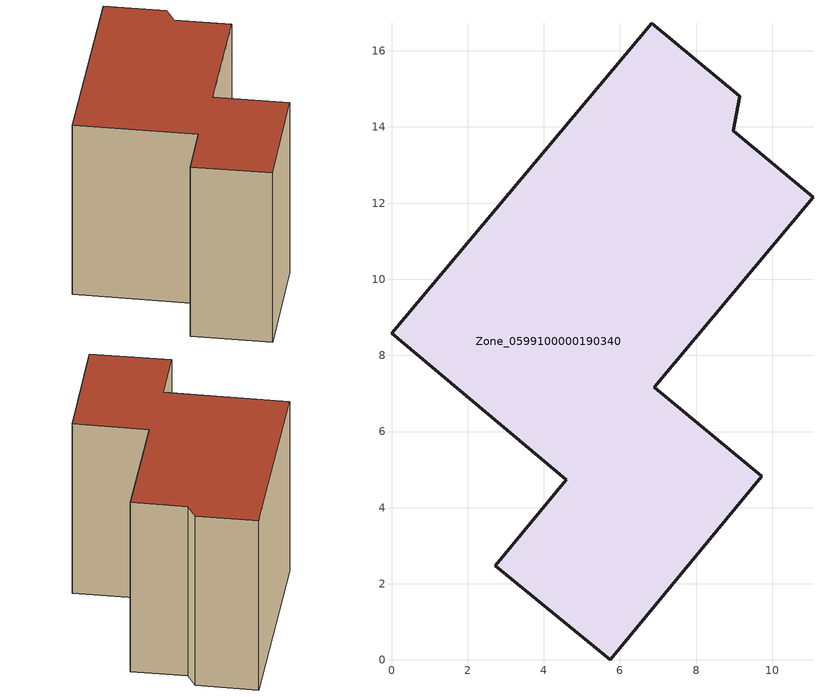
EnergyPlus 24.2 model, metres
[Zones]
Zone_0599100000190340
 floor ground (C_G): 2.73,2.48 4.59,4.74 0,8.58 6.83,16.73 9.15,14.81 8.98,13.9 11.07,12.15 6.9,7.16 9.72,4.82 5.75,0 z0
 wall outside (C_F): 4.59,4.74 2.73,2.48 5.75,0 9.72,4.82 6.9,7.16 11.07,12.15 8.98,13.9 9.15,14.81 6.83,16.73 0,8.58 4.59,4.74 z0:9.38
 roof outside (C_R): 6.83,16.73 0,8.58 4.59,4.74 2.73,2.48 5.75,0 9.72,4.82 6.9,7.16 11.07,12.15 8.98,13.9 9.15,14.81 z9.38
[BUILDING]
Pand.0599100000190340: North Axis=0; Terrain=City; Loads Convergence Tolerance Value=0.04; Temperature Convergence Tolerance Value=0.4; Solar Distribution=FullExterior; Maximum Number of Warmup Days=25; Minimum Number of Warmup Days=1
[Site:Location]
Rotterdam.The.Hague.AP_ZH_NLD Design_Conditions: Latitude=51.96; Longitude=4.45; Time Zone=1; Elevation=-4.5
[SITE:GROUNDTEMPERATURE:BUILDINGSURFACE]
18, 18, 18, 18, 18, 18, 18, 18, 18, 18, 18, 18
[MATERIAL] Thermal Absorptance=0.9; Solar Absorptance=0.7; Visible Absorptance=0.7
Name | Roughness | Thickness | Conductivity | Density | Specific Heat
G.TC.1946-1964 | MediumSmooth | 0.15 | 1 | 540 | 1210
F.TC.1946-1964 | Rough | 0.3 | 0.857143 | 1920 | 840
R.TC.1946-1964 | MediumRough | 0.2 | 0.235294 | 1500 | 1000
[CONSTRUCTION]
C_G: G.TC.1946-1964
C_F: F.TC.1946-1964
C_R: R.TC.1946-1964
[ZONE]
Zone_0599100000190340: Type=1; Multiplier=1; Ceiling Height=Autocalculate; Volume=Autocalculate; Floor Area=autocalculate; Part of Total Floor Area=Yes
[ZONEINFILTRATION:DESIGNFLOWRATE]
Infil_Zone_0599100000190340: Zone or ZoneList or Space or SpaceList=Zone_0599100000190340; Schedule=AlwaysOn; Design Flow Rate Calculation Method=Flow/Area; Flow Rate per Floor Area=0.003; Constant Term Coefficient=1; Temperature Term Coefficient=0; Velocity Term Coefficient=0; Velocity Squared Term Coefficient=0
[HVACTEMPLATE:ZONE:IDEALLOADSAIRSYSTEM]
Zone_0599100000190340: Maximum Heating Supply Air Temperature=50; Minimum Cooling Supply Air Temperature=13; Maximum Heating Supply Air Humidity Ratio=0.0156; Minimum Cooling Supply Air Humidity Ratio=0.0077; Heating Limit=NoLimit; Cooling Limit=NoLimit; Dehumidification Control Type=ConstantSensibleHeatRatio; Cooling Sensible Heat Ratio=0.7; Dehumidification Setpoint=60; Humidification Control Type=None; Humidification Setpoint=30; Outdoor Air Method=None; Outdoor Air Flow Rate per Person=0.00944; Outdoor Air Flow Rate per Zone Floor Area=0; Outdoor Air Flow Rate per Zone=0; Demand Controlled Ventilation Type=None; Outdoor Air Economizer Type=NoEconomizer; Heat Recovery Type=None; Sensible Heat Recovery Effectiveness=0.7; Latent Heat Recovery Effectiveness=0.65
[ZONECONTROL:THERMOSTAT]
ThermostatControl_Zone_0599100000190340: Zone or ZoneList=Zone_0599100000190340; Control Type Schedule=DualSetpointControlType; Control 1=Thermostat_Zone_0599100000190340; Temperature Difference Between Cutout And Setpoint=0
[THERMOSTATSETPOINT:DUALSETPOINT]
Thermostat_Zone_0599100000190340: Heating Setpoint Temperature Schedule=HeatingSetpoint_Zone_0599100000190340; Cooling Setpoint Temperature Schedule=CoolingSetpoint_Zone_0599100000190340
[SCHEDULE:COMPACT]
HeatingSetpoint_Zone_0599100000190340: Through: 12/31, For: AllDays, Until: 24:00, 21
CoolingSetpoint_Zone_0599100000190340: Through: 12/31, For: AllDays, Until: 24:00, 24
DualSetpointControlType: Through: 12/31, For: AllDays, Until: 24:00, 4
AlwaysOn: Through: 12/31, For: AllDays, Until: 24:00, 1
